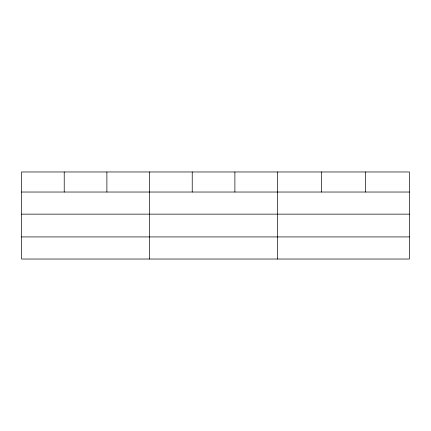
<?xml version="1.0" encoding="UTF-8"?>
<svg xmlns="http://www.w3.org/2000/svg" width="431" height="431" viewBox="0 0 431 431"><rect width="100%" height="100%" fill="white"/><g stroke="black" fill="none" stroke-linecap="round" stroke-linejoin="round"><path stroke-width="0.65" d="M409.45 214.142L409.45 171.969L21.55 171.969L21.55 259.031L409.45 259.031L409.45 214.142L21.55 214.142M21.55 192.032L409.45 192.032M21.55 236.921L409.45 236.921M365.488 171.969L365.488 192.032M321.526 171.969L321.526 192.032M277.564 171.969L277.564 259.031M234.895 171.969L234.895 192.032M192.226 171.969L192.226 192.032M149.557 171.969L149.557 259.031M106.888 171.969L106.888 192.032M64.219 171.969L64.219 192.032"/></g></svg>
